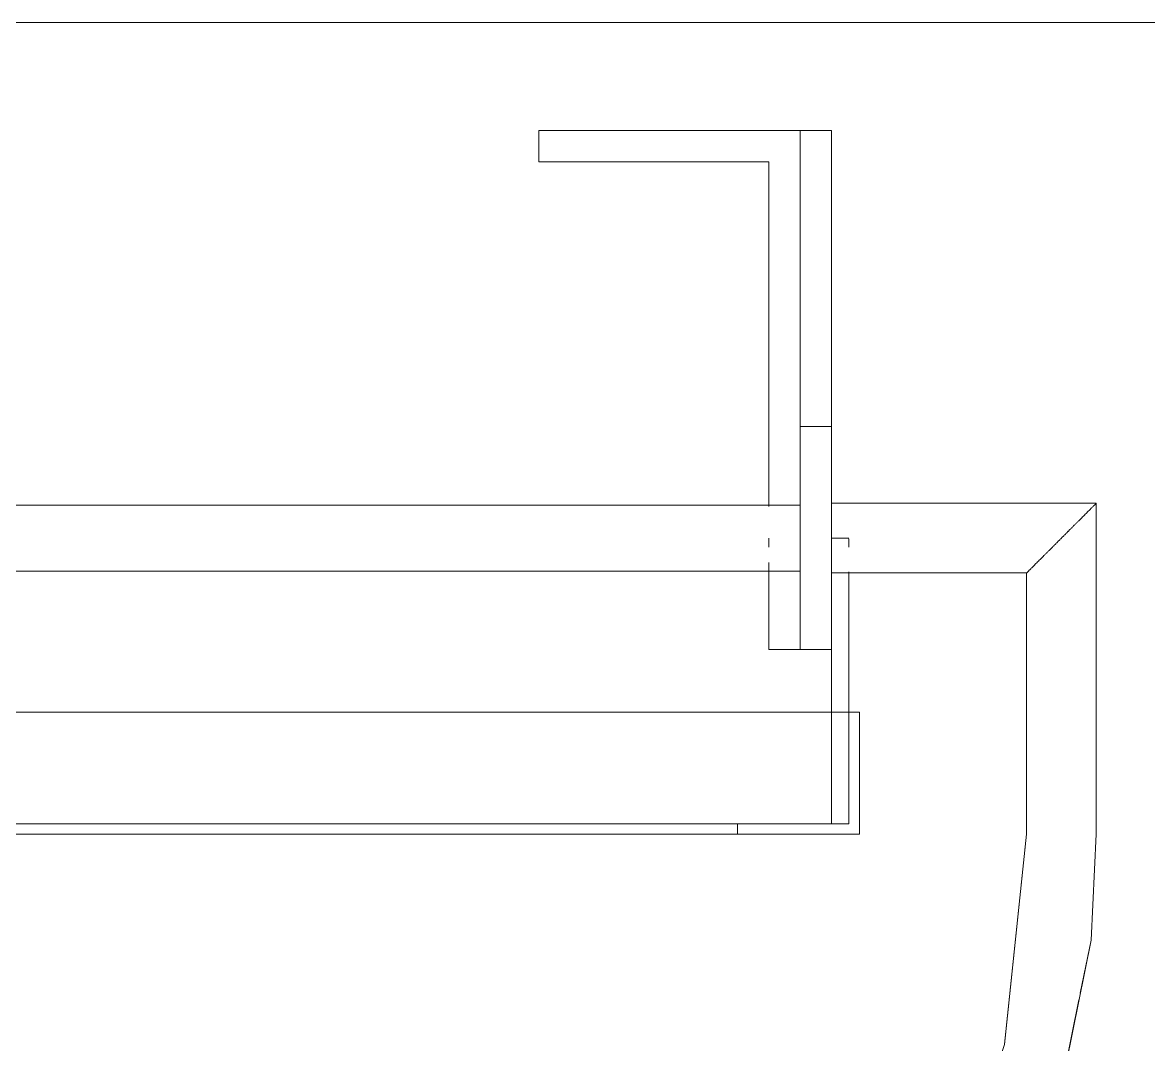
# Model space of a CAD drawing. Header units: millimetres. Extents: x 10569 to 232243, y -25347 to 80743.
# Drawn here: x 141691.1 to 142014.3, y 28564.1 to 28857.5 of the extents above; entities that cross this region are included whole.
import ezdxf

# ---------------------------------------------------------------- set-up
doc = ezdxf.new("R2010")
doc.units = ezdxf.units.MM
doc.layers.add('A-WALL', color=113, linetype='Continuous', lineweight=20)
doc.layers.add('Q-CASE', color=31, linetype='Continuous', lineweight=20)

# ---------------------------------------------------------------- blocks, each defined once
blk = doc.blocks.new('DLN_Cat Ladder - 750x750x4500 _WDD_-9656512-Copy _5_ of G_F')
at = {"layer": 'Q-CASE'}
for p, q in [((194.7, -600), (194.7, -609)), ((269.7, -600), (194.7, -600)), ((194.7, -600), (269.7, -600)), ((194.7, -609), (194.7, -600)), ((194.7, -600), (269.7, -600)), ((194.7, -609), (194.7, -600)), ((194.7, -600), (194.7, -609)), ((269.7, -600), (194.7, -600)), ((269.7, -707.82), (269.7, -600)), ((269.7, -600), (269.7, -707.82)), ((269.7, -600), (269.7, -685)), ((269.7, -699), (269.7, -600)), ((278.7, -600), (269.7, -600)), ((269.7, -600), (278.7, -600)), ((269.7, -600), (269.7, -699)), ((269.7, -707.82), (269.7, -600)), ((278.7, -600), (278.7, -699)), ((278.7, -685), (278.7, -600)), ((194.7, -609), (260.7, -609)), ((260.7, -609), (194.7, -609)), ((260.7, -609), (194.7, -609)), ((194.7, -609), (260.7, -609)), ((260.7, -609), (260.7, -707.82)), ((260.7, -707.82), (260.7, -609)), ((260.7, -699), (260.7, -609)), ((260.7, -609), (260.7, -707.82)), ((269.7, -685), (269.7, -699)), ((269.7, -685), (278.7, -685)), ((269.7, -685), (278.7, -685)), ((278.7, -699), (278.7, -685)), ((260.7, -699), (260.7, -707.88)), ((269.7, -699), (269.7, -707.88)), ((269.7, -749), (269.7, -699)), ((269.7, -707.88), (269.7, -699)), ((278.7, -699), (278.7, -749)), ((278.7, -707.4), (278.7, -699)), ((269.7, -707.5), (-180.3, -707.5)), ((260.7, -707.5), (-170.9, -707.5)), ((260.7, -707.5), (-170.9, -707.5)), ((260.7, -707.5), (-170.9, -707.5)), ((260.7, -707.5), (-170.9, -707.5)), ((260.7, -707.5), (-170.9, -707.5)), ((260.7, -707.5), (-170.9, -707.5)), ((260.7, -707.5), (-170.9, -707.5)), ((260.7, -707.5), (-170.9, -707.5)), ((260.7, -707.5), (-170.9, -707.5)), ((260.7, -707.5), (-170.9, -707.5)), ((269.7, -707.5), (260.7, -707.5)), ((269.7, -707.5), (260.7, -707.5)), ((269.7, -707.5), (260.7, -707.5)), ((269.7, -707.5), (260.7, -707.5)), ((269.7, -707.5), (260.7, -707.5)), ((269.7, -707.5), (260.7, -707.5)), ((269.7, -707.5), (260.7, -707.5)), ((269.7, -707.5), (260.7, -707.5)), ((269.7, -707.5), (260.7, -707.5)), ((269.7, -707.5), (260.7, -707.5)), ((269.7, -723.72), (269.7, -707.5)), ((269.7, -707.5), (269.7, -723.72)), ((269.7, -714.54), (269.7, -707.5)), ((269.7, -707.5), (269.7, -723.72)), ((269.7, -717), (269.7, -707.5)), ((269.7, -707.5), (269.7, -708.77)), ((269.7, -707.82), (269.7, -707.5)), ((269.7, -707.5), (269.7, -723.72)), ((269.7, -723.72), (269.7, -707.5)), ((269.7, -707.5), (269.7, -708.77)), ((269.7, -710.28), (269.7, -707.5)), ((269.7, -707.5), (269.7, -707.82)), ((269.7, -719.46), (269.7, -707.5)), ((269.7, -707.5), (269.7, -708.77)), ((269.7, -723.72), (269.7, -707.5)), ((269.7, -707.5), (269.7, -707.82)), ((269.7, -719.46), (269.7, -707.5)), ((269.7, -707.5), (269.7, -719.46)), ((269.7, -717), (269.7, -707.5)), ((269.7, -707.5), (269.7, -723.72)), ((269.7, -708.77), (269.7, -707.5)), ((269.7, -707.5), (269.7, -710.28)), ((269.7, -708.77), (269.7, -707.82)), ((269.7, -707.82), (269.7, -714.54)), ((269.7, -707.82), (269.7, -708.77)), ((354.7, -707), (278.7, -707)), ((278.7, -726.66), (278.7, -707)), ((278.7, -707), (278.7, -726.66)), ((354.7, -707), (278.7, -707)), ((278.7, -726.66), (278.7, -707)), ((278.7, -707), (278.7, -712)), ((354.7, -707), (278.7, -707)), ((278.7, -712), (278.7, -707)), ((278.7, -707), (278.7, -726.66)), ((354.7, -707), (278.7, -707)), ((278.7, -726.66), (278.7, -707)), ((278.7, -707), (278.7, -724.07)), ((354.7, -707), (278.7, -707)), ((278.7, -726.66), (278.7, -707)), ((278.7, -707), (278.7, -717)), ((354.7, -707), (278.7, -707)), ((278.7, -726.66), (278.7, -707)), ((278.7, -707), (278.7, -707.34)), ((354.7, -707), (278.7, -707)), ((278.7, -726.66), (278.7, -707)), ((278.7, -707), (278.7, -709.93)), ((354.7, -707), (278.7, -707)), ((278.7, -726.66), (278.7, -707)), ((278.7, -707), (278.7, -726.66)), ((354.7, -707), (278.7, -707)), ((278.7, -708.34), (278.7, -707)), ((278.7, -707), (278.7, -719.59)), ((354.7, -707), (278.7, -707)), ((278.7, -727), (278.7, -707)), ((278.7, -707), (278.7, -709.93)), ((278.7, -707.34), (278.7, -725.66)), ((354.7, -802), (354.7, -707)), ((354.7, -802), (354.7, -707)), ((354.7, -802), (354.7, -707)), ((354.7, -802), (354.7, -707)), ((354.7, -802), (354.7, -707)), ((354.7, -802), (354.7, -707)), ((354.7, -802), (354.7, -707)), ((354.7, -802), (354.7, -707)), ((354.7, -802), (354.7, -707)), ((354.7, -802), (354.7, -707)), ((269.7, -708.77), (269.7, -712.25)), ((269.7, -723.72), (269.7, -708.77)), ((269.7, -708.77), (269.7, -723.72)), ((269.7, -708.77), (269.7, -710.28)), ((269.7, -708.77), (269.7, -712.25)), ((269.7, -710.28), (269.7, -708.77)), ((269.7, -712.25), (269.7, -710.28)), ((269.7, -710.28), (269.7, -723.72)), ((269.7, -712.25), (269.7, -710.28)), ((269.7, -710.28), (269.7, -714.54)), ((278.7, -709.93), (278.7, -708.34)), ((278.7, -709.93), (278.7, -726.66)), ((278.7, -726.66), (278.7, -709.93)), ((278.7, -709.93), (278.7, -712)), ((269.7, -712.25), (269.7, -723.72)), ((269.7, -714.54), (269.7, -712.25)), ((269.7, -712.25), (269.7, -723.72)), ((269.7, -714.54), (269.7, -712.25)), ((278.7, -717.16), (278.7, -712)), ((278.7, -712), (278.7, -722)), ((278.7, -714.41), (278.7, -712)), ((278.7, -712), (278.7, -714.41)), ((260.7, -717.05), (260.7, -719.46)), ((260.7, -719.46), (260.7, -717.05)), ((260.7, -717.05), (260.7, -719.46)), ((260.7, -717.21), (260.7, -719.62)), ((269.7, -719.46), (269.7, -714.54)), ((269.7, -719.46), (269.7, -714.54)), ((269.7, -714.54), (269.7, -717)), ((269.7, -717), (269.7, -714.54)), ((269.7, -714.54), (269.7, -723.72)), ((269.7, -723.72), (269.7, -717)), ((269.7, -717), (269.7, -719.46)), ((269.7, -721.75), (269.7, -717)), ((269.7, -719.46), (269.7, -717)), ((269.7, -719.46), (269.7, -717)), ((269.7, -717), (269.7, -719.46)), ((269.7, -719.46), (269.7, -717)), ((269.7, -717.16), (269.7, -719.62)), ((269.7, -719.62), (269.7, -717.16)), ((278.7, -726.66), (278.7, -714.41)), ((278.7, -714.41), (278.7, -717)), ((283.7, -717), (278.7, -717)), ((278.7, -717), (283.7, -717)), ((278.7, -722), (278.7, -717)), ((278.7, -722), (278.7, -717)), ((283.7, -717), (278.7, -717)), ((278.7, -717), (283.7, -717)), ((278.7, -722), (278.7, -717)), ((278.7, -722), (278.7, -717)), ((278.7, -717), (278.7, -719.59)), ((278.7, -717), (278.7, -719.59)), ((278.7, -722.1), (278.7, -717.16)), ((283.7, -719.59), (283.7, -717.2)), ((283.7, -717.2), (283.7, -719.59)), ((283.7, -719.59), (283.7, -717.2)), ((283.7, -717.2), (283.7, -719.59)), ((269.7, -721.75), (269.7, -719.46)), ((269.7, -721.75), (269.7, -719.46)), ((269.7, -719.46), (269.7, -723.72)), ((269.7, -723.72), (269.7, -719.46)), ((269.7, -721.75), (269.7, -719.46)), ((269.7, -719.46), (269.7, -723.72)), ((269.7, -723.72), (269.7, -719.46)), ((278.7, -719.59), (278.7, -722)), ((278.7, -719.59), (278.7, -724.07)), ((278.7, -719.59), (278.7, -722)), ((260.7, -724), (260.7, -726.3)), ((269.7, -723.72), (269.7, -721.75)), ((269.7, -723.72), (269.7, -721.75)), ((269.7, -723.72), (269.7, -721.75)), ((269.7, -723.72), (269.7, -721.75)), ((269.7, -725.23), (269.7, -723.72)), ((269.7, -723.72), (269.7, -725.23)), ((269.7, -725.23), (269.7, -723.72)), ((269.7, -723.72), (269.7, -725.23)), ((269.7, -725.23), (269.7, -723.72)), ((269.7, -723.72), (269.7, -725.23)), ((269.7, -725.23), (269.7, -723.72)), ((269.7, -723.72), (269.7, -725.23)), ((269.7, -725.23), (269.7, -723.72)), ((269.7, -723.72), (269.7, -725.23)), ((269.7, -725.23), (269.7, -723.72)), ((269.7, -723.72), (269.7, -725.23)), ((269.7, -725.23), (269.7, -723.72)), ((269.7, -723.72), (269.7, -725.23)), ((269.7, -725.23), (269.7, -723.72)), ((269.7, -723.72), (269.7, -725.23)), ((269.7, -725.23), (269.7, -723.72)), ((269.7, -723.72), (269.7, -725.23)), ((269.7, -725.23), (269.7, -723.72)), ((269.7, -723.72), (269.7, -725.23)), ((269.7, -725.23), (269.7, -723.72)), ((269.7, -723.72), (269.7, -725.23)), ((269.7, -724), (269.7, -726.3)), ((269.7, -726.3), (269.7, -724)), ((278.7, -722), (278.7, -724.07)), ((278.7, -722), (278.7, -726.66)), ((278.7, -722), (278.7, -724.07)), ((278.7, -726.3), (278.7, -724)), ((278.7, -724.07), (278.7, -726.66)), ((278.7, -724.07), (278.7, -726.66)), ((278.7, -724.07), (278.7, -726.66)), ((278.7, -724.07), (278.7, -725.66)), ((-180.3, -726.5), (269.7, -726.5)), ((-171.3, -726.5), (260.7, -726.5)), ((-171.3, -726.5), (260.7, -726.5)), ((-171.3, -726.5), (260.7, -726.5)), ((-171.3, -726.5), (260.7, -726.5)), ((-171.3, -726.5), (260.7, -726.5)), ((-171.3, -726.5), (260.7, -726.5)), ((-171.3, -726.5), (260.7, -726.5)), ((-171.3, -726.5), (260.7, -726.5)), ((-171.3, -726.5), (260.7, -726.5)), ((-171.3, -726.5), (260.7, -726.5)), ((260.7, -726.18), (260.7, -749)), ((260.7, -749), (260.7, -726.18)), ((260.7, -726.18), (260.7, -749)), ((260.7, -726.34), (260.7, -749)), ((260.7, -726.5), (268.25, -726.5)), ((260.7, -726.5), (268.25, -726.5)), ((260.7, -726.5), (268.25, -726.5)), ((260.7, -726.5), (268.25, -726.5)), ((260.7, -726.5), (268.25, -726.5)), ((260.7, -726.5), (268.25, -726.5)), ((260.7, -726.5), (268.25, -726.5)), ((260.7, -726.5), (268.25, -726.5)), ((260.7, -726.5), (268.25, -726.5)), ((260.7, -726.5), (268.25, -726.5)), ((269.7, -726.5), (269.7, -725.23)), ((269.7, -725.23), (269.7, -726.5)), ((269.7, -726.18), (269.7, -725.23)), ((269.7, -725.23), (269.7, -726.18)), ((269.7, -726.5), (269.7, -725.23)), ((269.7, -725.23), (269.7, -726.5)), ((269.7, -726.5), (269.7, -725.23)), ((269.7, -725.23), (269.7, -726.5)), ((269.7, -726.5), (269.7, -725.23)), ((269.7, -725.23), (269.7, -726.18)), ((269.7, -726.18), (269.7, -725.23)), ((269.7, -725.23), (269.7, -726.5)), ((269.7, -726.18), (269.7, -725.23)), ((269.7, -725.23), (269.7, -726.5)), ((269.7, -726.5), (269.7, -725.23)), ((269.7, -725.23), (269.7, -726.5)), ((269.7, -726.5), (269.7, -725.23)), ((269.7, -725.23), (269.7, -726.5)), ((269.7, -726.18), (269.7, -725.23)), ((269.7, -725.23), (269.7, -726.5)), ((269.7, -726.5), (269.7, -725.23)), ((269.7, -725.23), (269.7, -726.5)), ((269.7, -726.5), (269.7, -726.18)), ((269.7, -726.18), (269.7, -726.5)), ((269.7, -726.18), (269.7, -726.5)), ((269.7, -726.5), (269.7, -726.18)), ((269.7, -726.5), (269.7, -726.18)), ((269.7, -726.5), (269.7, -726.18)), ((269.7, -747.3), (269.7, -726.18)), ((269.7, -726.18), (269.7, -747.3)), ((269.7, -747.3), (269.7, -726.18)), ((269.7, -726.34), (269.7, -747.3)), ((269.7, -734.36), (269.7, -726.34)), ((278.7, -725.66), (278.7, -726.66)), ((278.7, -725.66), (278.7, -726.66)), ((278.7, -747.3), (278.7, -726.66)), ((278.7, -747.3), (278.7, -726.66)), ((278.7, -747.3), (278.7, -726.66)), ((278.7, -747.3), (278.7, -726.66)), ((278.7, -727), (278.7, -726.66)), ((278.7, -726.66), (278.7, -727)), ((278.7, -727), (278.7, -726.66)), ((278.7, -726.66), (278.7, -727)), ((278.7, -727), (278.7, -726.66)), ((278.7, -726.66), (278.7, -727)), ((278.7, -727), (278.7, -726.66)), ((278.7, -726.66), (278.7, -727)), ((278.7, -727), (278.7, -726.66)), ((278.7, -726.66), (278.7, -727)), ((278.7, -727), (278.7, -726.66)), ((278.7, -726.66), (278.7, -727)), ((278.7, -727), (278.7, -726.66)), ((278.7, -726.66), (278.7, -727)), ((278.7, -727), (278.7, -726.66)), ((278.7, -726.66), (278.7, -727)), ((278.7, -727), (278.7, -726.66)), ((278.7, -726.66), (278.7, -727)), ((278.7, -726.66), (278.7, -727)), ((278.7, -734.36), (278.7, -726.85)), ((278.7, -727), (334.7, -727)), ((278.7, -727), (334.7, -727)), ((278.7, -727), (334.7, -727)), ((278.7, -727), (334.7, -727)), ((278.7, -727), (334.7, -727)), ((278.7, -727), (334.7, -727)), ((278.7, -727), (334.7, -727)), ((278.7, -727), (334.7, -727)), ((278.7, -727), (334.7, -727)), ((278.7, -727), (334.7, -727)), ((283.7, -767), (283.7, -726.66)), ((283.7, -726.66), (283.7, -767)), ((283.7, -767), (283.7, -726.66)), ((283.7, -726.66), (283.7, -767)), ((334.7, -727), (334.7, -802)), ((334.7, -727), (334.7, -802)), ((334.7, -727), (334.7, -802)), ((334.7, -727), (334.7, -802)), ((334.7, -727), (334.7, -802)), ((334.7, -727), (334.7, -802)), ((334.7, -727), (334.7, -802)), ((334.7, -727), (334.7, -802)), ((334.7, -727), (334.7, -802)), ((334.7, -727), (334.7, -802)), ((269.7, -747.3), (269.7, -734.36)), ((278.7, -742.3), (278.7, -734.36)), ((278.7, -747.3), (278.7, -742.3)), ((260.7, -749), (269.7, -749)), ((269.7, -749), (260.7, -749)), ((260.7, -749), (269.7, -749)), ((269.7, -747.3), (269.7, -748.98)), ((269.7, -748.98), (269.7, -747.3)), ((269.7, -749), (269.7, -748.8)), ((269.7, -748.8), (269.7, -749)), ((269.7, -749), (269.7, -748.8)), ((269.7, -748.98), (269.7, -749)), ((269.7, -749), (269.7, -748.98)), ((269.7, -749), (278.7, -749)), ((278.7, -749), (278.7, -747.3)), ((278.7, -767), (278.7, -748.8)), ((278.7, -767), (278.7, -748.8)), ((278.7, -767), (278.7, -748.8)), ((278.7, -767), (278.7, -748.8)), ((286.7, -767), (-197.3, -767)), ((-194.3, -767), (283.7, -767)), ((-189.3, -767), (278.7, -767)), ((278.7, -767), (-189.3, -767)), ((278.7, -767), (283.7, -767)), ((283.7, -767), (278.7, -767)), ((278.7, -799), (278.7, -767)), ((278.7, -799), (278.7, -767)), ((278.7, -799), (278.7, -767)), ((278.7, -799), (278.7, -767)), ((283.7, -799), (283.7, -767)), ((283.7, -767), (286.7, -767)), ((283.7, -767), (283.7, -799)), ((283.7, -799), (283.7, -767)), ((283.7, -767), (283.7, -799)), ((283.7, -799), (283.7, -767)), ((283.7, -767), (283.7, -799)), ((286.7, -767), (286.7, -802)), ((286.7, -802), (286.7, -767)), ((283.7, -799), (-194.3, -799)), ((251.7, -799), (-162.3, -799)), ((-162.3, -799), (251.7, -799)), ((-162.3, -799), (251.7, -799)), ((251.7, -799), (-162.3, -799)), ((-162.3, -799), (251.7, -799)), ((251.7, -802), (251.7, -799)), ((251.7, -799), (251.7, -802)), ((251.7, -799), (278.7, -799)), ((251.7, -802), (251.7, -799)), ((251.7, -799), (251.7, -802)), ((278.7, -799), (283.7, -799)), ((283.7, -799), (278.7, -799)), ((278.7, -799), (283.7, -799)), ((283.7, -799), (278.7, -799)), ((278.7, -799), (283.7, -799)), ((-197.3, -802), (286.7, -802)), ((251.7, -802), (-162.3, -802)), ((-162.3, -802), (251.7, -802)), ((251.7, -802), (-162.3, -802)), ((-162.3, -802), (251.7, -802)), ((251.7, -802), (-162.3, -802)), ((286.7, -802), (251.7, -802)), ((334.7, -802), (328.35, -862.29)), ((334.7, -802), (328.35, -862.29)), ((334.7, -802), (328.35, -862.29)), ((334.7, -802), (328.35, -862.29)), ((334.7, -802), (328.35, -862.29)), ((334.7, -802), (328.35, -862.29)), ((334.7, -802), (328.35, -862.29)), ((334.7, -802), (328.35, -862.29)), ((334.7, -802), (328.35, -862.29)), ((343.87, -878.55), (349.73, -849.57)), ((343.87, -878.55), (349.73, -849.57)), ((343.87, -878.55), (349.73, -849.57)), ((343.87, -878.55), (349.73, -849.57)), ((343.87, -878.55), (349.73, -849.57)), ((343.87, -878.55), (349.73, -849.57)), ((343.87, -878.55), (349.73, -849.57)), ((343.87, -878.55), (349.73, -849.57)), ((343.87, -878.55), (349.73, -849.57))]:
    blk.add_line(p, q, dxfattribs=at)
at = {"layer": 'Q-CASE', "flags": 128}
for points in [[(-265.3, -802), (-258.94, -864.47), (-240.12, -924.37), (-209.62, -979.26), (-168.68, -1026.87), (-118.99, -1065.26), (-62.59, -1092.84), (-1.78, -1108.5), (60.94, -1111.57), (122.99, -1101.95), (181.82, -1080.02), (235.04, -1046.69), (280.44, -1003.31), (316.17, -951.68), (340.76, -893.91), (353.21, -832.36), (354.7, -802)], [(334.7, -802), (328.34, -862.39), (309.55, -920.13), (279.14, -972.7), (238.45, -1017.78), (189.27, -1053.39), (133.75, -1077.99), (74.33, -1090.48), (13.6, -1090.33), (-45.76, -1077.53), (-101.15, -1052.65), (-150.15, -1016.78), (-190.61, -971.5), (-220.75, -918.78), (-239.25, -860.94), (-245.3, -802)], [(350.12, -847.63), (353.21, -832.36), (354.7, -802)], [(350.12, -847.63), (353.21, -832.36), (354.7, -802)], [(350.12, -847.63), (353.21, -832.36), (354.7, -802)], [(350.12, -847.63), (353.21, -832.36), (354.7, -802)], [(350.12, -847.63), (353.21, -832.36), (354.7, -802)], [(350.12, -847.63), (353.21, -832.36), (354.7, -802)], [(350.12, -847.63), (353.21, -832.36), (354.7, -802)], [(350.12, -847.63), (353.21, -832.36), (354.7, -802)], [(350.12, -847.63), (353.21, -832.36), (354.7, -802)]]:
    blk.add_lwpolyline(points, dxfattribs=at)
at = {"layer": 'Q-CASE'}
for points, knots in [([(334.7, -727), (334.7, -727), (334.87, -726.83), (335.44, -726.27), (336.01, -725.69), (336.62, -725.08), (337.18, -724.52), (337.77, -723.93), (338.6, -723.11), (339.51, -722.2), (340.27, -721.43), (340.87, -720.83), (341.49, -720.22), (342.11, -719.59), (342.74, -718.95), (343.39, -718.31), (344.05, -717.65), (344.7, -717), (345.35, -716.35), (346.01, -715.69), (346.66, -715.05), (347.29, -714.41), (347.91, -713.78), (348.53, -713.17), (349.13, -712.57), (349.7, -712), (350.26, -711.44), (350.97, -710.73), (351.63, -710.07), (352.22, -709.48), (352.78, -708.92), (353.39, -708.31), (353.96, -707.73), (354.53, -707.17), (354.7, -707), (354.7, -707)], [0, 0, 0, 0, 0.083333, 0.125, 0.166667, 0.208333, 0.229167, 0.25, 0.291667, 0.333333, 0.354167, 0.375, 0.395833, 0.416667, 0.4375, 0.458333, 0.479167, 0.5, 0.520833, 0.541667, 0.5625, 0.583333, 0.604167, 0.625, 0.645833, 0.666667, 0.6875, 0.708333, 0.75, 0.770833, 0.791667, 0.833333, 0.875, 0.916667, 1, 1, 1, 1]), ([(349.71, -711.99), (349.9, -711.8), (350.26, -711.44), (350.97, -710.73), (351.63, -710.07), (352.22, -709.48), (352.78, -708.92), (353.39, -708.31), (353.96, -707.73), (354.53, -707.17), (354.7, -707), (354.7, -707)], [0.667094, 0.667094, 0.667094, 0.667094, 0.6875, 0.7083333, 0.75, 0.7708333, 0.7916667, 0.8333333, 0.875, 0.9166667, 1, 1, 1, 1]), ([(354.7, -707), (354.7, -707), (354.53, -707.17), (353.96, -707.73), (353.39, -708.31), (352.78, -708.92), (352.22, -709.48), (351.63, -710.07), (350.81, -710.89), (350.08, -711.61), (349.71, -711.99)], [0, 0, 0, 0, 0.0833333, 0.125, 0.1666667, 0.2083333, 0.2291667, 0.25, 0.2916667, 0.332906, 0.332906, 0.332906, 0.332906]), ([(349.71, -711.99), (349.9, -711.8), (350.26, -711.44), (350.97, -710.73), (351.63, -710.07), (352.22, -709.48), (352.78, -708.92), (353.39, -708.31), (353.96, -707.73), (354.53, -707.17), (354.7, -707), (354.7, -707)], [0.667094, 0.667094, 0.667094, 0.667094, 0.6875, 0.7083333, 0.75, 0.7708333, 0.7916667, 0.8333333, 0.875, 0.9166667, 1, 1, 1, 1]), ([(354.7, -707), (354.7, -707), (354.53, -707.17), (353.96, -707.73), (353.39, -708.31), (352.78, -708.92), (352.22, -709.48), (351.63, -710.07), (350.81, -710.89), (350.08, -711.61), (349.71, -711.99)], [0, 0, 0, 0, 0.0833333, 0.125, 0.1666667, 0.2083333, 0.2291667, 0.25, 0.2916667, 0.332906, 0.332906, 0.332906, 0.332906]), ([(354.7, -707), (354.7, -707), (354.53, -707.17), (353.96, -707.73), (353.39, -708.31), (352.78, -708.92), (352.22, -709.48), (351.63, -710.07), (350.81, -710.89), (350.08, -711.61), (349.71, -711.99)], [0, 0, 0, 0, 0.0833333, 0.125, 0.1666667, 0.2083333, 0.2291667, 0.25, 0.2916667, 0.332906, 0.332906, 0.332906, 0.332906]), ([(349.71, -711.99), (349.9, -711.8), (350.26, -711.44), (350.97, -710.73), (351.63, -710.07), (352.22, -709.48), (352.78, -708.92), (353.39, -708.31), (353.96, -707.73), (354.53, -707.17), (354.7, -707), (354.7, -707)], [0.667094, 0.667094, 0.667094, 0.667094, 0.6875, 0.7083333, 0.75, 0.7708333, 0.7916667, 0.8333333, 0.875, 0.9166667, 1, 1, 1, 1]), ([(349.71, -711.99), (349.9, -711.8), (350.26, -711.44), (350.97, -710.73), (351.63, -710.07), (352.22, -709.48), (352.78, -708.92), (353.39, -708.31), (353.96, -707.73), (354.53, -707.17), (354.7, -707), (354.7, -707)], [0.667094, 0.667094, 0.667094, 0.667094, 0.6875, 0.7083333, 0.75, 0.7708333, 0.7916667, 0.8333333, 0.875, 0.9166667, 1, 1, 1, 1]), ([(354.7, -707), (354.7, -707), (354.53, -707.17), (353.96, -707.73), (353.39, -708.31), (352.78, -708.92), (352.22, -709.48), (351.63, -710.07), (350.81, -710.89), (350.08, -711.61), (349.71, -711.99)], [0, 0, 0, 0, 0.0833333, 0.125, 0.1666667, 0.2083333, 0.2291667, 0.25, 0.2916667, 0.332906, 0.332906, 0.332906, 0.332906]), ([(349.71, -711.99), (349.9, -711.8), (350.26, -711.44), (350.97, -710.73), (351.63, -710.07), (352.22, -709.48), (352.78, -708.92), (353.39, -708.31), (353.96, -707.73), (354.53, -707.17), (354.7, -707), (354.7, -707)], [0.667094, 0.667094, 0.667094, 0.667094, 0.6875, 0.7083333, 0.75, 0.7708333, 0.7916667, 0.8333333, 0.875, 0.9166667, 1, 1, 1, 1]), ([(354.7, -707), (354.7, -707), (354.53, -707.17), (353.96, -707.73), (353.39, -708.31), (352.78, -708.92), (352.22, -709.48), (351.63, -710.07), (350.81, -710.89), (350.08, -711.61), (349.71, -711.99)], [0, 0, 0, 0, 0.0833333, 0.125, 0.1666667, 0.2083333, 0.2291667, 0.25, 0.2916667, 0.332906, 0.332906, 0.332906, 0.332906]), ([(349.71, -711.99), (349.9, -711.8), (350.26, -711.44), (350.97, -710.73), (351.63, -710.07), (352.22, -709.48), (352.78, -708.92), (353.39, -708.31), (353.96, -707.73), (354.53, -707.17), (354.7, -707), (354.7, -707)], [0.667094, 0.667094, 0.667094, 0.667094, 0.6875, 0.7083333, 0.75, 0.7708333, 0.7916667, 0.8333333, 0.875, 0.9166667, 1, 1, 1, 1]), ([(354.36, -707.34), (354.25, -707.45), (353.96, -707.73), (353.39, -708.31), (352.78, -708.92), (352.22, -709.48), (351.63, -710.07), (350.81, -710.89), (350.08, -711.61), (349.71, -711.99)], [0.0833333, 0.0833333, 0.0833333, 0.0833333, 0.125, 0.1666667, 0.2083333, 0.2291667, 0.25, 0.2916667, 0.332906, 0.332906, 0.332906, 0.332906]), ([(354.7, -707), (354.7, -707), (354.53, -707.17), (353.96, -707.73), (353.39, -708.31), (352.78, -708.92), (352.22, -709.48), (351.92, -709.77), (351.77, -709.93)], [0, 0, 0, 0, 0.0833333, 0.125, 0.1666667, 0.2083333, 0.2291667, 0.25, 0.25, 0.25, 0.25]), ([(353.36, -708.34), (353.58, -708.12), (353.96, -707.73), (354.53, -707.17), (354.7, -707), (354.7, -707)], [0.8333333, 0.8333333, 0.8333333, 0.8333333, 0.875, 0.9166667, 1, 1, 1, 1]), ([(353.36, -708.34), (353.14, -708.56), (352.78, -708.92), (352.22, -709.48), (351.63, -710.07), (350.81, -710.89), (350.08, -711.61), (349.71, -711.99)], [0.1666667, 0.1666667, 0.1666667, 0.1666667, 0.2083333, 0.2291667, 0.25, 0.2916667, 0.332906, 0.332906, 0.332906, 0.332906]), ([(351.77, -709.93), (351.46, -710.24), (350.81, -710.89), (350.08, -711.61), (349.71, -711.99)], [0.25, 0.25, 0.25, 0.25, 0.29166667, 0.33290596, 0.33290596, 0.33290596, 0.33290596]), ([(349.71, -711.99), (349.9, -711.8), (350.26, -711.44), (350.97, -710.73), (351.46, -710.24), (351.77, -709.93)], [0.66709404, 0.66709404, 0.66709404, 0.66709404, 0.6875, 0.70833333, 0.75, 0.75, 0.75, 0.75]), ([(349.71, -711.99), (349.9, -711.8), (350.26, -711.44), (350.97, -710.73), (351.46, -710.24), (351.77, -709.93)], [0.66709404, 0.66709404, 0.66709404, 0.66709404, 0.6875, 0.70833333, 0.75, 0.75, 0.75, 0.75]), ([(349.71, -711.99), (349.9, -711.8), (350.26, -711.44), (350.97, -710.73), (351.46, -710.24), (351.77, -709.93)], [0.66709404, 0.66709404, 0.66709404, 0.66709404, 0.6875, 0.70833333, 0.75, 0.75, 0.75, 0.75]), ([(351.77, -709.93), (351.46, -710.24), (350.81, -710.89), (350.08, -711.61), (349.71, -711.99)], [0.25, 0.25, 0.25, 0.25, 0.29166667, 0.33290596, 0.33290596, 0.33290596, 0.33290596]), ([(351.77, -709.93), (351.46, -710.24), (350.81, -710.89), (350.08, -711.61), (349.71, -711.99)], [0.25, 0.25, 0.25, 0.25, 0.29166667, 0.33290596, 0.33290596, 0.33290596, 0.33290596]), ([(351.77, -709.93), (351.92, -709.77), (352.22, -709.48), (352.78, -708.92), (353.15, -708.56), (353.36, -708.34)], [0.75, 0.75, 0.75, 0.75, 0.77083333, 0.79166667, 0.83333333, 0.83333333, 0.83333333, 0.83333333]), ([(351.77, -709.93), (351.92, -709.77), (352.22, -709.48), (352.78, -708.92), (353.15, -708.56), (353.36, -708.34)], [0.75, 0.75, 0.75, 0.75, 0.77083333, 0.79166667, 0.83333333, 0.83333333, 0.83333333, 0.83333333]), ([(351.77, -709.93), (351.92, -709.77), (352.22, -709.48), (352.78, -708.92), (353.15, -708.56), (353.36, -708.34)], [0.75, 0.75, 0.75, 0.75, 0.77083333, 0.79166667, 0.83333333, 0.83333333, 0.83333333, 0.83333333]), ([(353.36, -708.34), (353.14, -708.56), (352.78, -708.92), (352.22, -709.48), (351.92, -709.77), (351.77, -709.93)], [0.16666667, 0.16666667, 0.16666667, 0.16666667, 0.20833333, 0.22916667, 0.25, 0.25, 0.25, 0.25]), ([(353.36, -708.34), (353.14, -708.56), (352.78, -708.92), (352.22, -709.48), (351.92, -709.77), (351.77, -709.93)], [0.16666667, 0.16666667, 0.16666667, 0.16666667, 0.20833333, 0.22916667, 0.25, 0.25, 0.25, 0.25]), ([(342.05, -719.65), (341.86, -719.84), (341.47, -720.24), (340.87, -720.83), (340.27, -721.43), (339.7, -722), (339.14, -722.56), (338.43, -723.27), (337.77, -723.93), (337.18, -724.52), (336.62, -725.08), (336.01, -725.69), (335.45, -726.26), (335.13, -726.57), (335.04, -726.66)], [0.5853846, 0.5853846, 0.5853846, 0.5853846, 0.6041667, 0.625, 0.6458333, 0.6666667, 0.6875, 0.7083333, 0.75, 0.7708333, 0.7916667, 0.8333333, 0.875, 0.9166667, 0.9166667, 0.9166667, 0.9166667]), ([(335.04, -726.66), (335.15, -726.55), (335.44, -726.27), (336.01, -725.69), (336.62, -725.08), (337.18, -724.52), (337.77, -723.93), (338.6, -723.11), (339.51, -722.2), (340.27, -721.43), (340.87, -720.83), (341.47, -720.24), (341.86, -719.84), (342.05, -719.65)], [0.0833333, 0.0833333, 0.0833333, 0.0833333, 0.125, 0.1666667, 0.2083333, 0.2291667, 0.25, 0.2916667, 0.3333333, 0.3541667, 0.375, 0.3958333, 0.4146154, 0.4146154, 0.4146154, 0.4146154]), ([(342.05, -719.65), (341.86, -719.84), (341.47, -720.24), (340.87, -720.83), (340.27, -721.43), (339.7, -722), (339.14, -722.56), (338.43, -723.27), (337.77, -723.93), (337.18, -724.52), (336.62, -725.08), (336.01, -725.69), (335.45, -726.26), (335.13, -726.57), (335.04, -726.66)], [0.5853846, 0.5853846, 0.5853846, 0.5853846, 0.6041667, 0.625, 0.6458333, 0.6666667, 0.6875, 0.7083333, 0.75, 0.7708333, 0.7916667, 0.8333333, 0.875, 0.9166667, 0.9166667, 0.9166667, 0.9166667]), ([(335.04, -726.66), (335.15, -726.55), (335.44, -726.27), (336.01, -725.69), (336.62, -725.08), (337.18, -724.52), (337.77, -723.93), (338.6, -723.11), (339.51, -722.2), (340.27, -721.43), (340.87, -720.83), (341.47, -720.24), (341.86, -719.84), (342.05, -719.65)], [0.0833333, 0.0833333, 0.0833333, 0.0833333, 0.125, 0.1666667, 0.2083333, 0.2291667, 0.25, 0.2916667, 0.3333333, 0.3541667, 0.375, 0.3958333, 0.4146154, 0.4146154, 0.4146154, 0.4146154]), ([(342.05, -719.65), (341.86, -719.84), (341.47, -720.24), (340.87, -720.83), (340.27, -721.43), (339.7, -722), (339.14, -722.56), (338.43, -723.27), (337.77, -723.93), (337.18, -724.52), (336.62, -725.08), (336.01, -725.69), (335.45, -726.26), (335.13, -726.57), (335.04, -726.66)], [0.5853846, 0.5853846, 0.5853846, 0.5853846, 0.6041667, 0.625, 0.6458333, 0.6666667, 0.6875, 0.7083333, 0.75, 0.7708333, 0.7916667, 0.8333333, 0.875, 0.9166667, 0.9166667, 0.9166667, 0.9166667]), ([(335.04, -726.66), (335.15, -726.55), (335.44, -726.27), (336.01, -725.69), (336.62, -725.08), (337.18, -724.52), (337.77, -723.93), (338.6, -723.11), (339.51, -722.2), (340.27, -721.43), (340.87, -720.83), (341.47, -720.24), (341.86, -719.84), (342.05, -719.65)], [0.0833333, 0.0833333, 0.0833333, 0.0833333, 0.125, 0.1666667, 0.2083333, 0.2291667, 0.25, 0.2916667, 0.3333333, 0.3541667, 0.375, 0.3958333, 0.4146154, 0.4146154, 0.4146154, 0.4146154]), ([(335.04, -726.66), (335.15, -726.55), (335.44, -726.27), (336.01, -725.69), (336.62, -725.08), (337.18, -724.52), (337.77, -723.93), (338.6, -723.11), (339.51, -722.2), (340.27, -721.43), (340.87, -720.83), (341.47, -720.24), (341.86, -719.84), (342.05, -719.65)], [0.0833333, 0.0833333, 0.0833333, 0.0833333, 0.125, 0.1666667, 0.2083333, 0.2291667, 0.25, 0.2916667, 0.3333333, 0.3541667, 0.375, 0.3958333, 0.4146154, 0.4146154, 0.4146154, 0.4146154]), ([(342.05, -719.65), (341.86, -719.84), (341.47, -720.24), (340.87, -720.83), (340.27, -721.43), (339.7, -722), (339.14, -722.56), (338.43, -723.27), (337.77, -723.93), (337.18, -724.52), (336.62, -725.08), (336.01, -725.69), (335.45, -726.26), (335.13, -726.57), (335.04, -726.66)], [0.5853846, 0.5853846, 0.5853846, 0.5853846, 0.6041667, 0.625, 0.6458333, 0.6666667, 0.6875, 0.7083333, 0.75, 0.7708333, 0.7916667, 0.8333333, 0.875, 0.9166667, 0.9166667, 0.9166667, 0.9166667]), ([(336.04, -725.66), (336.26, -725.44), (336.62, -725.08), (337.18, -724.52), (337.77, -723.93), (338.6, -723.11), (339.51, -722.2), (340.27, -721.43), (340.87, -720.83), (341.47, -720.24), (341.86, -719.84), (342.05, -719.65)], [0.1666667, 0.1666667, 0.1666667, 0.1666667, 0.2083333, 0.2291667, 0.25, 0.2916667, 0.3333333, 0.3541667, 0.375, 0.3958333, 0.4146154, 0.4146154, 0.4146154, 0.4146154]), ([(342.05, -719.65), (341.86, -719.84), (341.47, -720.24), (340.87, -720.83), (340.27, -721.43), (339.7, -722), (339.14, -722.56), (338.43, -723.27), (337.94, -723.76), (337.63, -724.07)], [0.5853846, 0.5853846, 0.5853846, 0.5853846, 0.6041667, 0.625, 0.6458333, 0.6666667, 0.6875, 0.7083333, 0.75, 0.75, 0.75, 0.75]), ([(337.63, -724.07), (337.94, -723.76), (338.6, -723.11), (339.51, -722.2), (340.27, -721.43), (340.87, -720.83), (341.47, -720.24), (341.86, -719.84), (342.05, -719.65)], [0.25, 0.25, 0.25, 0.25, 0.2916667, 0.3333333, 0.3541667, 0.375, 0.3958333, 0.4146154, 0.4146154, 0.4146154, 0.4146154]), ([(337.63, -724.07), (337.94, -723.76), (338.6, -723.11), (339.51, -722.2), (340.27, -721.43), (340.87, -720.83), (341.47, -720.24), (341.86, -719.84), (342.05, -719.65)], [0.25, 0.25, 0.25, 0.25, 0.2916667, 0.3333333, 0.3541667, 0.375, 0.3958333, 0.4146154, 0.4146154, 0.4146154, 0.4146154]), ([(339.7, -722), (339.89, -721.81), (340.27, -721.43), (340.87, -720.83), (341.47, -720.24), (341.86, -719.84), (342.05, -719.65)], [0.33333333, 0.33333333, 0.33333333, 0.33333333, 0.35416667, 0.375, 0.39583333, 0.41461539, 0.41461539, 0.41461539, 0.41461539]), ([(342.05, -719.65), (341.86, -719.84), (341.47, -720.24), (340.87, -720.83), (340.27, -721.43), (339.89, -721.81), (339.7, -722)], [0.58538461, 0.58538461, 0.58538461, 0.58538461, 0.60416667, 0.625, 0.64583333, 0.66666667, 0.66666667, 0.66666667, 0.66666667]), ([(339.7, -722), (339.89, -721.81), (340.27, -721.43), (340.87, -720.83), (341.47, -720.24), (341.86, -719.84), (342.05, -719.65)], [0.33333333, 0.33333333, 0.33333333, 0.33333333, 0.35416667, 0.375, 0.39583333, 0.41461539, 0.41461539, 0.41461539, 0.41461539]), ([(342.05, -719.65), (341.86, -719.84), (341.47, -720.24), (340.87, -720.83), (340.27, -721.43), (339.89, -721.81), (339.7, -722)], [0.58538461, 0.58538461, 0.58538461, 0.58538461, 0.60416667, 0.625, 0.64583333, 0.66666667, 0.66666667, 0.66666667, 0.66666667]), ([(342.05, -719.65), (341.86, -719.84), (341.47, -720.24), (340.87, -720.83), (340.27, -721.43), (339.89, -721.81), (339.7, -722)], [0.58538461, 0.58538461, 0.58538461, 0.58538461, 0.60416667, 0.625, 0.64583333, 0.66666667, 0.66666667, 0.66666667, 0.66666667]), ([(342.05, -719.65), (341.86, -719.84), (341.47, -720.24), (340.87, -720.83), (340.27, -721.43), (339.89, -721.81), (339.7, -722)], [0.58538461, 0.58538461, 0.58538461, 0.58538461, 0.60416667, 0.625, 0.64583333, 0.66666667, 0.66666667, 0.66666667, 0.66666667]), ([(342.05, -719.65), (341.86, -719.84), (341.47, -720.24), (340.87, -720.83), (340.27, -721.43), (339.89, -721.81), (339.7, -722)], [0.58538461, 0.58538461, 0.58538461, 0.58538461, 0.60416667, 0.625, 0.64583333, 0.66666667, 0.66666667, 0.66666667, 0.66666667]), ([(335.04, -726.66), (335.15, -726.55), (335.44, -726.27), (336.01, -725.69), (336.62, -725.08), (337.18, -724.52), (337.77, -723.93), (338.6, -723.11), (339.32, -722.38), (339.7, -722)], [0.0833333, 0.0833333, 0.0833333, 0.0833333, 0.125, 0.1666667, 0.2083333, 0.2291667, 0.25, 0.2916667, 0.3333333, 0.3333333, 0.3333333, 0.3333333]), ([(339.7, -722), (339.51, -722.19), (339.14, -722.56), (338.43, -723.27), (337.77, -723.93), (337.18, -724.52), (336.62, -725.08), (336.01, -725.69), (335.45, -726.26), (335.13, -726.57), (335.04, -726.66)], [0.6666667, 0.6666667, 0.6666667, 0.6666667, 0.6875, 0.7083333, 0.75, 0.7708333, 0.7916667, 0.8333333, 0.875, 0.9166667, 0.9166667, 0.9166667, 0.9166667]), ([(339.7, -722), (339.51, -722.19), (339.14, -722.56), (338.43, -723.27), (337.77, -723.93), (337.18, -724.52), (336.62, -725.08), (336.01, -725.69), (335.45, -726.26), (335.13, -726.57), (335.04, -726.66)], [0.6666667, 0.6666667, 0.6666667, 0.6666667, 0.6875, 0.7083333, 0.75, 0.7708333, 0.7916667, 0.8333333, 0.875, 0.9166667, 0.9166667, 0.9166667, 0.9166667]), ([(337.63, -724.07), (337.48, -724.23), (337.18, -724.52), (336.62, -725.08), (336.01, -725.69), (335.45, -726.26), (335.13, -726.57), (335.04, -726.66)], [0.75, 0.75, 0.75, 0.75, 0.7708333, 0.7916667, 0.8333333, 0.875, 0.9166667, 0.9166667, 0.9166667, 0.9166667]), ([(335.04, -726.66), (335.15, -726.55), (335.44, -726.27), (336.01, -725.69), (336.62, -725.08), (337.18, -724.52), (337.48, -724.23), (337.63, -724.07)], [0.0833333, 0.0833333, 0.0833333, 0.0833333, 0.125, 0.1666667, 0.2083333, 0.2291667, 0.25, 0.25, 0.25, 0.25]), ([(335.04, -726.66), (335.15, -726.55), (335.44, -726.27), (336.01, -725.69), (336.62, -725.08), (337.18, -724.52), (337.48, -724.23), (337.63, -724.07)], [0.0833333, 0.0833333, 0.0833333, 0.0833333, 0.125, 0.1666667, 0.2083333, 0.2291667, 0.25, 0.25, 0.25, 0.25]), ([(336.04, -725.66), (336.26, -725.44), (336.62, -725.08), (337.18, -724.52), (337.77, -723.93), (338.6, -723.11), (339.32, -722.38), (339.7, -722)], [0.1666667, 0.1666667, 0.1666667, 0.1666667, 0.2083333, 0.2291667, 0.25, 0.2916667, 0.3333333, 0.3333333, 0.3333333, 0.3333333]), ([(339.7, -722), (339.51, -722.19), (339.14, -722.56), (338.43, -723.27), (337.77, -723.93), (337.18, -724.52), (336.62, -725.08), (336.26, -725.44), (336.04, -725.66)], [0.6666667, 0.6666667, 0.6666667, 0.6666667, 0.6875, 0.7083333, 0.75, 0.7708333, 0.7916667, 0.8333333, 0.8333333, 0.8333333, 0.8333333]), ([(337.63, -724.07), (337.48, -724.23), (337.18, -724.52), (336.62, -725.08), (336.26, -725.44), (336.04, -725.66)], [0.75, 0.75, 0.75, 0.75, 0.77083333, 0.79166667, 0.83333333, 0.83333333, 0.83333333, 0.83333333]), ([(337.63, -724.07), (337.48, -724.23), (337.18, -724.52), (336.62, -725.08), (336.26, -725.44), (336.04, -725.66)], [0.75, 0.75, 0.75, 0.75, 0.77083333, 0.79166667, 0.83333333, 0.83333333, 0.83333333, 0.83333333]), ([(339.7, -722), (339.51, -722.19), (339.14, -722.56), (338.43, -723.27), (337.94, -723.76), (337.63, -724.07)], [0.66666667, 0.66666667, 0.66666667, 0.66666667, 0.6875, 0.70833333, 0.75, 0.75, 0.75, 0.75]), ([(339.7, -722), (339.51, -722.19), (339.14, -722.56), (338.43, -723.27), (337.94, -723.76), (337.63, -724.07)], [0.66666667, 0.66666667, 0.66666667, 0.66666667, 0.6875, 0.70833333, 0.75, 0.75, 0.75, 0.75])]:
    blk.add_open_spline(points, degree=3, knots=knots, dxfattribs=at)
for points in [[(353.36, -708.34), (353.58, -708.12), (353.95, -707.75), (354.27, -707.43), (354.36, -707.34)], [(353.36, -708.34), (353.58, -708.12), (353.95, -707.75), (354.27, -707.43), (354.36, -707.34)], [(354.36, -707.34), (354.25, -707.45), (353.96, -707.73), (353.58, -708.12), (353.36, -708.34)], [(354.36, -707.34), (354.25, -707.45), (353.96, -707.73), (353.58, -708.12), (353.36, -708.34)], [(354.36, -707.34), (354.25, -707.45), (353.96, -707.73), (353.58, -708.12), (353.36, -708.34)], [(354.36, -707.34), (354.59, -707.11), (354.7, -707), (354.7, -707)], [(354.36, -707.34), (354.59, -707.11), (354.7, -707), (354.7, -707)], [(354.7, -707), (354.7, -707), (354.59, -707.11), (354.36, -707.34)], [(354.7, -707), (354.7, -707), (354.59, -707.11), (354.36, -707.34)], [(354.7, -707), (354.7, -707), (354.59, -707.11), (354.36, -707.34)], [(354.7, -707), (354.7, -707), (354.59, -707.11), (354.36, -707.34)], [(342.11, -719.59), (342.32, -719.38), (342.74, -718.95), (343.39, -718.31), (344.05, -717.65), (344.7, -717), (345.35, -716.35), (346.01, -715.69), (346.66, -715.05), (347.29, -714.41), (347.91, -713.78), (348.53, -713.17), (349.13, -712.57), (349.51, -712.19), (349.7, -712)], [(349.7, -712), (349.51, -712.19), (349.13, -712.57), (348.53, -713.17), (347.91, -713.78), (347.29, -714.41), (346.66, -715.05), (346.01, -715.69), (345.35, -716.35), (344.7, -717), (344.05, -717.65), (343.39, -718.31), (342.74, -718.95), (342.32, -719.38), (342.11, -719.59)], [(342.11, -719.59), (342.32, -719.38), (342.74, -718.95), (343.39, -718.31), (344.05, -717.65), (344.7, -717), (345.35, -716.35), (346.01, -715.69), (346.66, -715.05), (347.29, -714.41), (347.91, -713.78), (348.53, -713.17), (349.13, -712.57), (349.51, -712.19), (349.7, -712)], [(342.11, -719.59), (342.32, -719.38), (342.74, -718.95), (343.39, -718.31), (344.05, -717.65), (344.7, -717), (345.35, -716.35), (346.01, -715.69), (346.66, -715.05), (347.29, -714.41), (347.91, -713.78), (348.53, -713.17), (349.13, -712.57), (349.51, -712.19), (349.7, -712)], [(349.7, -712), (349.51, -712.19), (349.13, -712.57), (348.53, -713.17), (347.91, -713.78), (347.29, -714.41), (346.66, -715.05), (346.01, -715.69), (345.35, -716.35), (344.7, -717), (344.05, -717.65), (343.39, -718.31), (342.74, -718.95), (342.32, -719.38), (342.11, -719.59)], [(349.7, -712), (349.51, -712.19), (349.13, -712.57), (348.53, -713.17), (347.91, -713.78), (347.29, -714.41), (346.66, -715.05), (346.01, -715.69), (345.35, -716.35), (344.7, -717), (344.05, -717.65), (343.39, -718.31), (342.74, -718.95), (342.32, -719.38), (342.11, -719.59)], [(342.11, -719.59), (342.32, -719.38), (342.74, -718.95), (343.39, -718.31), (344.05, -717.65), (344.7, -717), (345.35, -716.35), (346.01, -715.69), (346.66, -715.05), (347.29, -714.41), (347.91, -713.78), (348.53, -713.17), (349.13, -712.57), (349.51, -712.19), (349.7, -712)], [(342.11, -719.59), (342.32, -719.38), (342.74, -718.95), (343.39, -718.31), (344.05, -717.65), (344.7, -717), (345.35, -716.35), (346.01, -715.69), (346.66, -715.05), (347.29, -714.41), (347.91, -713.78), (348.53, -713.17), (349.13, -712.57), (349.51, -712.19), (349.7, -712)], [(349.7, -712), (349.51, -712.19), (349.13, -712.57), (348.53, -713.17), (347.91, -713.78), (347.29, -714.41), (346.66, -715.05), (346.01, -715.69), (345.35, -716.35), (344.7, -717), (344.05, -717.65), (343.39, -718.31), (342.74, -718.95), (342.32, -719.38), (342.11, -719.59)], [(342.11, -719.59), (342.32, -719.38), (342.74, -718.95), (343.39, -718.31), (344.05, -717.65), (344.7, -717), (345.35, -716.35), (346.01, -715.69), (346.66, -715.05), (347.29, -714.41), (347.91, -713.78), (348.53, -713.17), (349.13, -712.57), (349.51, -712.19), (349.7, -712)], [(342.11, -719.59), (342.32, -719.38), (342.74, -718.95), (343.39, -718.31), (344.05, -717.65), (344.7, -717), (345.35, -716.35), (346.01, -715.69), (346.66, -715.05), (347.29, -714.41), (347.91, -713.78), (348.53, -713.17), (349.13, -712.57), (349.51, -712.19), (349.7, -712)], [(349.7, -712), (349.51, -712.19), (349.13, -712.57), (348.53, -713.17), (347.91, -713.78), (347.29, -714.41), (346.66, -715.05), (346.01, -715.69), (345.35, -716.35), (344.7, -717), (344.05, -717.65), (343.39, -718.31), (342.74, -718.95), (342.32, -719.38), (342.11, -719.59)], [(349.7, -712), (349.51, -712.19), (349.13, -712.57), (348.53, -713.17), (347.91, -713.78), (347.29, -714.41), (346.66, -715.05), (346.01, -715.69), (345.35, -716.35), (344.7, -717), (344.05, -717.65), (343.39, -718.31), (342.74, -718.95), (342.32, -719.38), (342.11, -719.59)], [(349.7, -712), (349.51, -712.19), (349.13, -712.57), (348.53, -713.17), (347.91, -713.78), (347.29, -714.41), (346.66, -715.05), (346.01, -715.69), (345.35, -716.35), (344.92, -716.78), (344.7, -717)], [(349.7, -712), (349.51, -712.19), (349.13, -712.57), (348.53, -713.17), (347.91, -713.78), (347.5, -714.2), (347.29, -714.41)], [(347.29, -714.41), (347.5, -714.2), (347.91, -713.78), (348.53, -713.17), (349.13, -712.57), (349.51, -712.19), (349.7, -712)], [(349.7, -712), (349.51, -712.19), (349.13, -712.57), (348.53, -713.17), (347.91, -713.78), (347.5, -714.2), (347.29, -714.41)], [(349.7, -712), (349.51, -712.19), (349.13, -712.57), (348.53, -713.17), (347.91, -713.78), (347.5, -714.2), (347.29, -714.41)], [(347.29, -714.41), (347.5, -714.2), (347.91, -713.78), (348.53, -713.17), (349.13, -712.57), (349.51, -712.19), (349.7, -712)], [(349.7, -712), (349.7, -712), (349.71, -711.99), (349.71, -711.99)], [(349.71, -711.99), (349.71, -711.99), (349.7, -712), (349.7, -712)], [(349.7, -712), (349.7, -712), (349.71, -711.99), (349.71, -711.99)], [(349.71, -711.99), (349.71, -711.99), (349.7, -712), (349.7, -712)], [(349.7, -712), (349.7, -712), (349.71, -711.99), (349.71, -711.99)], [(349.71, -711.99), (349.71, -711.99), (349.7, -712), (349.7, -712)], [(349.7, -712), (349.7, -712), (349.71, -711.99), (349.71, -711.99)], [(349.71, -711.99), (349.71, -711.99), (349.7, -712), (349.7, -712)], [(349.7, -712), (349.7, -712), (349.71, -711.99), (349.71, -711.99)], [(349.71, -711.99), (349.71, -711.99), (349.7, -712), (349.7, -712)], [(349.7, -712), (349.7, -712), (349.71, -711.99), (349.71, -711.99)], [(349.71, -711.99), (349.71, -711.99), (349.7, -712), (349.7, -712)], [(349.7, -712), (349.7, -712), (349.71, -711.99), (349.71, -711.99)], [(349.71, -711.99), (349.71, -711.99), (349.7, -712), (349.7, -712)], [(349.7, -712), (349.7, -712), (349.71, -711.99), (349.71, -711.99)], [(349.71, -711.99), (349.71, -711.99), (349.7, -712), (349.7, -712)], [(349.7, -712), (349.7, -712), (349.71, -711.99), (349.71, -711.99)], [(349.71, -711.99), (349.71, -711.99), (349.7, -712), (349.7, -712)], [(349.71, -711.99), (349.71, -711.99), (349.7, -712), (349.7, -712)], [(342.11, -719.59), (342.32, -719.38), (342.74, -718.95), (343.39, -718.31), (344.05, -717.65), (344.7, -717), (345.35, -716.35), (346.01, -715.69), (346.66, -715.05), (347.08, -714.62), (347.29, -714.41)], [(347.29, -714.41), (347.08, -714.62), (346.66, -715.05), (346.01, -715.69), (345.35, -716.35), (344.7, -717), (344.05, -717.65), (343.39, -718.31), (342.74, -718.95), (342.32, -719.38), (342.11, -719.59)], [(344.7, -717), (344.48, -717.22), (344.05, -717.65), (343.39, -718.31), (342.74, -718.95), (342.32, -719.38), (342.11, -719.59)], [(344.7, -717), (344.48, -717.22), (344.05, -717.65), (343.39, -718.31), (342.74, -718.95), (342.32, -719.38), (342.11, -719.59)], [(342.11, -719.59), (342.32, -719.38), (342.74, -718.95), (343.39, -718.31), (344.05, -717.65), (344.48, -717.22), (344.7, -717)], [(344.7, -717), (344.48, -717.22), (344.05, -717.65), (343.39, -718.31), (342.74, -718.95), (342.32, -719.38), (342.11, -719.59)], [(347.29, -714.41), (347.08, -714.62), (346.66, -715.05), (346.01, -715.69), (345.35, -716.35), (344.92, -716.78), (344.7, -717)], [(347.29, -714.41), (347.08, -714.62), (346.66, -715.05), (346.01, -715.69), (345.35, -716.35), (344.92, -716.78), (344.7, -717)], [(344.7, -717), (344.92, -716.78), (345.35, -716.35), (346.01, -715.69), (346.66, -715.05), (347.08, -714.62), (347.29, -714.41)], [(342.05, -719.65), (342.07, -719.63), (342.09, -719.61), (342.11, -719.59)], [(342.11, -719.59), (342.09, -719.61), (342.07, -719.63), (342.05, -719.65)], [(342.05, -719.65), (342.07, -719.63), (342.09, -719.61), (342.11, -719.59)], [(342.11, -719.59), (342.09, -719.61), (342.07, -719.63), (342.05, -719.65)], [(342.05, -719.65), (342.07, -719.63), (342.09, -719.61), (342.11, -719.59)], [(342.11, -719.59), (342.09, -719.61), (342.07, -719.63), (342.05, -719.65)], [(342.05, -719.65), (342.07, -719.63), (342.09, -719.61), (342.11, -719.59)], [(342.11, -719.59), (342.09, -719.61), (342.07, -719.63), (342.05, -719.65)], [(342.05, -719.65), (342.07, -719.63), (342.09, -719.61), (342.11, -719.59)], [(342.11, -719.59), (342.09, -719.61), (342.07, -719.63), (342.05, -719.65)], [(342.05, -719.65), (342.07, -719.63), (342.09, -719.61), (342.11, -719.59)], [(342.11, -719.59), (342.09, -719.61), (342.07, -719.63), (342.05, -719.65)], [(342.05, -719.65), (342.07, -719.63), (342.09, -719.61), (342.11, -719.59)], [(342.11, -719.59), (342.09, -719.61), (342.07, -719.63), (342.05, -719.65)], [(342.05, -719.65), (342.07, -719.63), (342.09, -719.61), (342.11, -719.59)], [(342.11, -719.59), (342.09, -719.61), (342.07, -719.63), (342.05, -719.65)], [(342.05, -719.65), (342.07, -719.63), (342.09, -719.61), (342.11, -719.59)], [(342.11, -719.59), (342.09, -719.61), (342.07, -719.63), (342.05, -719.65)], [(342.11, -719.59), (342.09, -719.61), (342.07, -719.63), (342.05, -719.65)], [(334.7, -727), (334.7, -727), (334.82, -726.89), (335.04, -726.66)], [(335.04, -726.66), (334.82, -726.89), (334.7, -727), (334.7, -727)], [(334.7, -727), (334.7, -727), (334.82, -726.89), (335.04, -726.66)], [(335.04, -726.66), (334.82, -726.89), (334.7, -727), (334.7, -727)], [(334.7, -727), (334.7, -727), (334.82, -726.89), (335.04, -726.66)], [(335.04, -726.66), (334.82, -726.89), (334.7, -727), (334.7, -727)], [(334.7, -727), (334.7, -727), (334.82, -726.89), (335.04, -726.66)], [(335.04, -726.66), (334.82, -726.89), (334.7, -727), (334.7, -727)], [(334.7, -727), (334.7, -727), (334.82, -726.89), (335.04, -726.66)], [(335.04, -726.66), (334.82, -726.89), (334.7, -727), (334.7, -727)], [(334.7, -727), (334.7, -727), (334.82, -726.89), (335.04, -726.66)], [(335.04, -726.66), (334.82, -726.89), (334.7, -727), (334.7, -727)], [(334.7, -727), (334.7, -727), (334.82, -726.89), (335.04, -726.66)], [(335.04, -726.66), (334.82, -726.89), (334.7, -727), (334.7, -727)], [(334.7, -727), (334.7, -727), (334.82, -726.89), (335.04, -726.66)], [(335.04, -726.66), (334.82, -726.89), (334.7, -727), (334.7, -727)], [(334.7, -727), (334.7, -727), (334.82, -726.89), (335.04, -726.66)], [(335.04, -726.66), (334.82, -726.89), (334.7, -727), (334.7, -727)], [(335.04, -726.66), (334.82, -726.89), (334.7, -727), (334.7, -727)], [(335.04, -726.66), (335.15, -726.55), (335.44, -726.27), (335.82, -725.88), (336.04, -725.66)], [(336.04, -725.66), (335.82, -725.88), (335.45, -726.25), (335.13, -726.57), (335.04, -726.66)], [(335.04, -726.66), (335.15, -726.55), (335.44, -726.27), (335.82, -725.88), (336.04, -725.66)], [(336.04, -725.66), (335.82, -725.88), (335.45, -726.25), (335.13, -726.57), (335.04, -726.66)], [(336.04, -725.66), (335.82, -725.88), (335.45, -726.25), (335.13, -726.57), (335.04, -726.66)]]:
    blk.add_open_spline(points, degree=3, dxfattribs=at)

msp = doc.modelspace()

# ---------------------------------------------------------------- linework, layer by layer
at = {"layer": 'A-WALL'}
msp.add_line((145618.30221, 28857.48546), (136893.30221, 28857.48546), dxfattribs=at)

# ---------------------------------------------------------------- block references
at = {"layer": 'Q-CASE'}
msp.add_blockref('DLN_Cat Ladder - 750x750x4500 _WDD_-9656512-Copy _5_ of G_F', (141644.60188, 29426.48546), dxfattribs=at)

doc.saveas('drawing.dxf')
